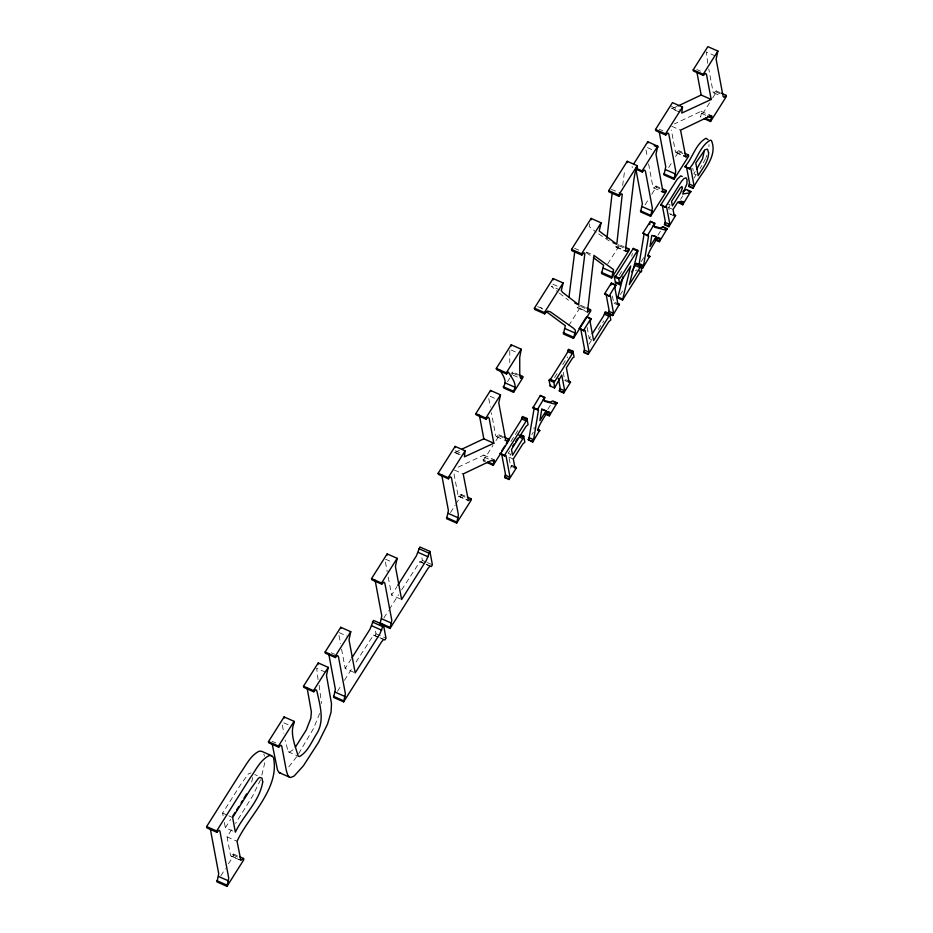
<?xml version="1.0" encoding="UTF-8"?>
<svg xmlns="http://www.w3.org/2000/svg" width="933" height="933" viewBox="0 0 933 933"><rect width="100%" height="100%" fill="white"/><g stroke="black" fill="none" stroke-linecap="round" stroke-linejoin="round"><path stroke-width="0.7" stroke-dasharray="4.67 3.5" d="M509.803 350.586L509.745 362.669M708.928 146.539L709.033 144.568M534.003 429.11L534.143 427.326M252.703 777.492L250.977 785.259M622.638 185.515L624.632 170.762M264.797 762.646L261.1 778.402M485.685 461.998L483.189 460.89L484.437 455.514L483.737 455.094L455.736 468.308M709.593 102.805L700.543 117.103L701.791 111.738L701.091 111.319L674.372 123.926M589.551 223.92L589.189 226.591L596.199 232.212M631.688 256.225L632.387 253.449M319.646 713.453L313.593 728.393L297.522 755.567M706.001 157.549L706.841 155.356M260.54 779.731L252.96 795.406L235.571 823.407M705.488 158.668L702.502 164.488M700.065 168.523L701.896 165.491M223.115 815.769L222.614 813.098L240.574 784.7L248.33 773.958L251.012 772.886M232.853 831.058L225.354 827.746L230.591 819.454M507.482 381.784L509.803 378.098M510.584 376.874L512.917 373.188L512.695 372.01L517.698 374.226M239.583 859.841L230.824 855.969L230.474 855.118L227.057 836.866L232.48 828.306M353.945 672.343L345.187 668.471L351.379 658.698M400.35 598.951L391.603 595.079L397.015 586.519M220.806 875.889L225.389 868.635M228.445 863.795L233.786 855.339L233.553 854.045L230.824 855.969M337.489 691.318L341.35 685.219M344.44 680.332L352.161 668.11M356.033 662.01L373.492 635.116L378.67 637.146M383.895 617.926L388.536 610.59M389.306 609.377L398.578 594.718M401.668 589.831L419.897 561.713L425.075 563.754M450.511 512.567L455.152 505.231M455.922 504.007L461.334 495.458L461.112 494.327L458.954 496.321L458.021 495.283L453.741 472.39M483.189 460.89L492.986 445.391M495.994 440.621L499.015 435.851L498.805 434.72L496.624 436.726L495.715 435.676L491.434 412.829M568.71 325.617L580.781 306.537L580.536 305.231L585.539 307.447M607.698 263.946L619.162 245.822L618.917 244.528L623.92 246.732M645.065 204.84L648.797 198.962M651.77 194.251L656.237 187.195L656.016 186.052L653.835 188.058L652.925 187.008L648.388 162.75M668.646 167.567L671.737 162.68M675.597 156.569L678.688 151.682L678.478 150.54L676.32 152.534L675.375 151.496L671.363 130.037M712.602 98.035L716.369 92.075L716.159 90.933L713.978 92.938L713.069 91.889L708.788 69.054M374.914 635.49L375.987 633.799L375.229 629.775M421.331 562.086L422.392 560.406L421.634 556.383M510.957 441.437L518.631 429.297M554.552 377.597L557.398 373.107M562.727 364.675L567.707 356.803M619.139 275.445L622.019 270.897M509.663 450.966L508.205 453.286L510.386 454.243M515.331 468.214L510.549 465.835L508.917 457.123L511.121 453.648M673.556 215.791L669.882 213.89L668.693 207.558L670.244 205.12M591.429 339.6L589.236 338.632L590.764 336.23M695.19 171.555L693.779 173.783L695.971 174.751M510.538 468.284L511.902 465.392L510.701 466.232M531.857 434.556L533.279 432.317M547.788 409.365L550.657 404.829M589.108 343.997L591.405 340.358M598.31 329.442L603.674 320.964M620.387 294.525L622.649 290.956M641.239 261.555L644.073 257.065M657.882 235.233L660.751 230.696M680.577 199.347L682.781 195.837M694.024 178.075L696.286 174.494M635.431 270.733L636.924 269.847M296.694 756.733L287.947 767.952M615.652 246.487L616.655 246.988L618.917 244.528M580.536 305.231L577.469 307.797L577.119 307.225L587.125 311.645M510.643 374.063L512.695 372.01M670.279 214.345L671.328 213.972M612.41 296.041L613.669 302.793L615.022 302.374L617.203 303.342M564.722 380.221L566.074 379.801L568.255 380.769M293.079 749.77L289.405 752.15L288.169 751.718L285.148 740.079M676.787 106.549L671.76 108.648L680.519 112.52M459.433 450.324L455.584 452.143L453.893 451.875L462.651 455.736M611.255 189.387L620.678 193.084M537.606 306.619L544.207 309.115M715.075 55.852L706.316 51.98L707.727 63.339M696.834 69.508L700.578 71.165M716.159 90.933L719.914 92.589M716.369 92.075L720.124 93.732M713.978 92.938L718.981 95.154M701.091 111.319L709.85 115.191M701.534 113.36L706.538 115.575M671.503 106.444L681.51 110.864M671.247 108.088L680.005 111.96M671.807 126.293L680.565 130.165M659.153 129.139L662.896 130.795M678.478 150.54L682.221 152.196M678.688 151.682L683.691 153.887M676.32 152.534L683.819 155.858M675.737 152.382L684.484 156.254M647.42 147.647L653.683 150.411M656.016 186.052L659.771 187.708M656.237 187.195L659.981 188.851M653.835 188.058L661.345 191.382M668.028 203.965L670.209 204.933M668.693 207.558L673.066 209.493M609.296 240.971L597.377 233.063M619.162 245.822L624.165 248.038M616.655 246.988L626.661 251.409M616.002 247.105L626.008 251.525M586.437 252.085L592.7 254.849M574.565 248.295L579.568 250.511M614.066 303.248L618.439 305.184M552.907 284.215L561.666 288.087M560.08 290.035L551.321 286.163L558.214 292.286M580.781 306.537L585.784 308.741M577.469 307.797L587.475 312.217M511.097 350.003L518.608 353.315M565.118 380.676L569.492 382.612M512.917 373.188L517.92 375.404M513.15 375.171L518.153 377.387M490.21 396.315L497.709 399.627M498.805 434.72L502.56 436.376M499.015 435.851L502.77 437.507M496.624 436.726L506.631 441.146M508.917 457.123L513.29 459.059M511.902 465.392L514.083 466.36M483.737 455.094L493.744 459.526M484.169 457.135L489.172 459.351M482.967 459.747L485.475 460.855M455.397 450.779L464.156 454.639M454.406 452.423L459.409 454.639M454.453 470.08L463.211 473.941M461.112 494.327L464.867 495.983M461.334 495.458L465.077 497.114M458.954 496.321L468.961 500.741M458.371 496.169L468.378 500.589M422.392 560.406L426.148 562.063M427.396 562.611L432.399 564.827M426.334 564.302L430.078 565.958M419.897 561.713L424.9 563.929M426.159 564.477L429.903 566.133M385.609 559.229L391.86 561.993M375.987 633.799L385.994 638.23M379.918 637.705L383.673 639.362M373.492 635.116L383.498 639.537M339.192 632.621L347.951 636.493M331.273 652.773L335.029 654.441M325.419 672.133L316.66 668.261L318.06 679.551M283.772 722.818L291.283 726.131M272.098 741.303L275.853 742.96M288.169 751.718L298.175 756.138M254.767 774.542L257.275 775.65M222.614 813.098L227.617 815.314M228.865 815.862L232.62 817.53M227.057 836.866L237.064 841.286M233.553 854.045L237.297 855.701M233.786 855.339L237.542 856.995M231.396 856.097L240.154 859.969M586.309 252.656L592.222 256.832M540.452 307.447L542.761 309.091M559.368 293.172L568.594 300.286M263.817 754.121L264.552 756.243M692.729 168.162L693.254 170.972M645.986 149.898L647.315 157.036M632.107 166.482L632.317 167.625M587.125 327.355L589.236 338.632M563.24 372.349L564.232 377.597M488.764 398.554L490.361 407.126M385.411 562.028L387.218 571.661M388.245 577.177L391.603 595.079M339.006 635.42L340.557 643.688M341.583 649.193L345.187 668.471M319.121 685.207L321.523 703.494M282.337 725.058L283.877 733.245M224.352 822.416L225.354 827.746"/><path stroke-width="1.4" d="M704.228 150.936L702.596 158.692L696.601 169.328M514.083 466.36L516.369 467.888L509.033 479.504L504.66 477.568L505.418 473.964L501.581 453.508M509.033 479.504L509.791 475.9L505.954 455.432L504.613 455.887L500.135 453.391L504.613 455.887M592.28 333.816L603.698 315.762L605.295 311.762L609.669 313.698L610.835 319.949L608.817 321.675L588.117 354.423L583.743 352.487L584.501 348.884L580.664 328.428M588.117 354.423L588.875 350.82L585.038 330.352L583.696 330.807L579.218 328.311L583.696 330.807M239.804 856.809L243.56 858.465L243.793 859.76L226.987 886.35L216.981 881.93L218.719 873.72L210.473 829.682M226.987 886.35L228.725 878.14L219.955 831.256L219.045 830.23L216.876 832.294L206.858 827.874L206.625 826.568L240.248 773.399C245.915 765.655 250.184 755.567 259.222 751.158L261.625 751.298L271.631 755.718L273.462 757.479C280.052 788.863 248.854 815.605 237.064 841.286L240.831 860.389L243.56 858.465M649.765 224.561L649.869 223.477M606.951 238.44L612.013 194.262M568.955 297.394L574.611 252.586M574.845 303.05L578.6 304.706L584.898 253.309L583.953 252.82L581.807 255.094L571.801 250.674L571.556 249.379L591.137 218.415L601.144 222.835L599.196 231.011L616.795 244.283L622.253 194.169L621.261 193.807L618.976 196.315L608.969 191.895L608.724 190.589L627.244 161.292L637.251 165.712L637.496 167.019L635.046 172.78L633.834 179.999L626.043 245.262L625.658 250.907L626.661 251.409L628.924 248.948L625.18 247.292M486.933 462.546L493.195 465.31L494.443 459.934L491.131 460.587L463.211 473.941L468.378 500.589L471.118 498.747L467.375 497.079M704.298 118.771L710.549 121.535L711.797 116.158L708.485 116.8L680.565 130.165L685.743 156.802L688.484 154.96L684.729 153.304M682.641 204.28L678.268 202.344L682.734 204.77L683.154 201.796L677.696 202.181L673.066 209.493L674.256 215.826L675.609 215.406L673.416 214.438M506.304 443.63L520.952 420.456L522.538 416.491L526.912 418.416L528.078 424.667L526.072 426.369L511.494 449.438L512.567 455.211L522.865 438.603L523.705 436.143L520.427 434.696M504.508 455.327L525.326 422.392L526.912 418.416M591.044 319.191L586.565 316.695L590.927 318.631L590.181 322.235L593.61 340.568L608.071 317.686L609.669 313.698M352.149 657.473L369.935 629.343L373.468 620.375L383.475 624.807L385.994 638.23L384.921 639.91L383.498 639.537L381.48 641.997L343.636 701.849L333.629 697.429L335.379 689.3L328.696 653.578M343.636 701.849L345.385 693.72L338.434 656.575L337.524 655.537L335.344 657.567L325.337 653.147L325.127 652.015L340.755 627.291L350.761 631.711L349.012 639.851L355.193 672.903L379.941 633.764L383.475 624.807M397.785 585.294L416.34 555.94L419.885 546.983L429.891 551.403L432.399 564.827L431.338 566.506L429.903 566.133L427.885 568.594L390.041 628.457L380.034 624.025L381.784 615.897L375.101 580.186M390.041 628.457L391.802 620.317L384.839 583.172L383.929 582.145L381.76 584.163L371.754 579.743L371.532 578.612L387.16 553.899L397.166 558.319L395.417 566.448L401.61 599.499L426.346 560.36L429.891 551.403M471.118 498.747L471.34 499.878L456.657 523.098L446.65 518.678L448.4 510.549L441.717 474.827M456.657 523.098L458.406 514.969L451.455 477.813L450.546 476.786L448.365 478.816L438.358 474.384L438.148 473.253L455.129 446.406L465.135 450.826L464.412 456.843L493.825 443.233L489.137 418.217L488.227 417.156L486.058 419.209L476.052 414.788L475.83 413.646L490.513 390.426L500.52 394.857L498.77 402.974L505.721 440.096L506.631 441.146L508.812 439.14L503.808 436.924M568.255 380.769L570.529 382.227L563.707 393.026L559.334 391.09L560.103 387.545L558.377 378.355M563.707 393.026L564.477 389.469L561.771 375.031L554.54 387.941L550.167 386.017L549.071 380.151L551.018 378.53L567.031 353.21L568.582 349.292L572.955 351.216L574.052 357.082L572.57 358.027L566.389 367.73L569.083 382.145L570.436 381.737M549.537 379.416L554.89 381.165L571.404 355.135L572.955 351.216M608.293 313.663L609.051 310.118L606.018 293.883M609.377 314.153L612.666 315.599L613.459 312.637L610.392 295.819L609.039 296.251L604.572 293.825L611.407 283.026L615.768 284.962L615.01 288.507L618.043 304.718L619.395 304.31L617.203 303.342M662.278 188.816L666.022 190.472L666.244 191.615L650.616 216.328L640.609 211.908L642.359 203.779L635.944 169.491M650.616 216.328L652.365 208.199L645.414 171.054L644.505 170.016L642.324 172.045L636.073 169.281M688.484 154.96L688.694 156.103L674.011 179.323L664.004 174.891L665.754 166.762L659.339 132.474M675.609 215.406L668.868 226.696L664.494 224.76L665.264 221.214L662.477 206.333M674.011 179.323L675.76 171.182L668.809 134.037L667.9 133.011L665.73 135.028L655.724 130.608L655.502 129.477L672.483 102.63L682.49 107.05L681.778 113.068L711.179 99.458L706.503 74.43L705.581 73.38L703.412 75.421L693.406 71.001L693.196 69.87L707.867 46.65L717.885 51.07L716.124 59.199L723.075 96.309L723.985 97.359L726.166 95.353L721.162 93.148M668.868 226.696L669.637 223.139L666.594 206.916L665.252 207.348L660.786 204.922L677.241 179.229L680.787 175.871L682.268 176.5M693.102 188.361L693.872 184.816L690.84 168.581L689.394 168.523C697.033 160.091 699.902 145.828 710.375 140.195L711.366 140.405C718.958 157.525 699.4 174.308 693.102 188.361L688.729 186.437L689.499 182.88L686.711 168.01M631.734 271.923L636.294 263.246L640.668 265.17L641.764 271.036L639.805 272.658L622.498 300.029L618.136 298.105L617.938 297.032L623.186 276.436M622.498 300.029L630.708 265.998L621.355 280.786L619.815 284.705L615.442 282.769L614.346 276.903L616.316 275.258L633.297 248.411L637.659 250.336L637.822 251.21L629.32 284.588L639.117 269.089L640.668 265.17M586.787 307.995L590.542 309.651L590.787 310.957L573.445 338.387L563.427 333.967L565.316 325.722L546.225 311.552M573.445 338.387L575.346 331.413L575.323 330.154L573.538 328.288L550.458 311.879L547.613 311.039L544.639 313.873L534.632 309.453L534.387 308.158L553.117 278.535L563.124 282.956L561.328 290.583L562.459 292.262L578.6 304.706M529.116 437.717L533.944 409.529L533.711 407.185L532.895 407.849L537.268 409.774L538.084 409.12L538.469 410.217L534.014 437.285L532.685 442.102L528.218 439.665L529.116 437.717L533.489 439.653M640.586 267.001L642.779 267.969L643.583 265.532L648.563 236.084L648.178 234.988L647.362 235.652L642.895 233.227L650.394 221.366L654.768 223.29L654.138 226.497L654.838 227.244L664.809 229.915L667.177 228.737L662.803 226.801L660.436 227.979L652.96 225.984M628.924 248.948L629.169 250.242L611.593 278.034L601.587 273.614L603.604 265.229L593.411 257.671M611.593 278.034L613.611 269.649L593.948 255.397L587.475 312.217L590.542 309.651M544.919 413.902L549.292 415.826L550.108 412.491L547.986 411.465C547.554 411.861 533.361 432.842 539.682 430.381L537.49 429.413M655.013 239.769L659.386 241.705L660.202 238.358L658.08 237.344C657.648 237.728 643.455 258.721 649.776 256.26L647.584 255.292M532.895 407.849L540.3 395.487L544.674 397.423L544.044 400.619L544.744 401.377L554.715 404.036L557.083 402.858L552.709 400.933L550.342 402.111L542.866 400.105M633.589 164.126L647.735 141.769L657.742 146.189L655.992 154.318L662.931 191.428L663.841 192.49L666.022 190.472M610.718 285.358L611.407 283.026M518.946 374.774L522.702 376.442L522.923 377.608L513.605 392.338L503.598 387.918L503.377 386.74C507.774 381.165 502.7 375.311 500.111 370.331M513.605 392.338L513.383 391.172C518.247 384.513 511.401 377.748 508.392 371.999L506.537 373.981L496.531 369.561L496.309 368.383L511.226 344.79L521.232 349.21L519.728 357.281L519.763 375.509L520.649 378.495L522.702 376.442M243.956 798.275L246.534 793.971M289.393 777.131L287.562 774.705L286.268 770.25L281.766 746.202L280.856 745.164L278.687 747.193L268.669 742.773L268.459 741.642L284.087 716.917L294.093 721.337L294.303 722.48C289.37 733.011 295.306 745.689 298.175 756.138L299.423 756.581C307.633 751.986 311.412 742.225 316.194 734.528C325.116 721.162 319.914 705.068 316.812 690.782L315.925 689.709L313.721 691.773L303.715 687.353L303.505 686.21L318.223 662.931L328.229 667.352L326.48 675.48L331.507 703.692L331.052 712.229L327.483 724.206L318.468 742.435L303.388 765.806L294.117 776.058L290.688 777.527L289.393 777.131L279.387 772.711L277.556 770.285L272.296 744.604M216.876 832.294L216.631 830.988L250.254 777.819C255.922 770.075 260.19 759.987 269.229 755.578L271.631 755.718M506.537 373.981L506.316 372.803L521.232 349.21M544.639 313.873L544.394 312.578L563.124 282.956M581.807 255.094L581.562 253.799L601.144 222.835M618.976 196.315L618.731 195.009L637.251 165.712M232.83 815.909L235.081 812.363M236.574 809.996L238.825 806.439M241.064 802.893L242.557 800.526M278.687 747.193L278.466 746.062L294.093 721.337M313.721 691.773L313.511 690.63L328.229 667.352M335.344 657.567L335.134 656.435L350.761 631.711M381.76 584.163L381.539 583.032L397.166 558.319M448.365 478.816L448.155 477.673L465.135 450.826M486.058 419.209L485.848 418.066L500.52 394.857M642.324 172.045L642.114 170.902L657.742 146.189M665.73 135.028L665.509 133.897L682.49 107.05M703.412 75.421L703.202 74.29L717.885 51.07M501.674 450.954L504.765 446.067M579.953 327.145L585.831 317.861M493.195 465.31L509.021 440.271L508.812 439.14M710.549 121.535L726.375 96.496L726.166 95.353M689.487 169.025L685.02 166.587C692.659 158.155 695.528 143.904 706.001 138.271L708.065 139.658M583.591 330.235L590.927 318.631M550.167 386.017L550.633 385.282M615.442 282.769L615.908 282.034L619.185 283.48M512.602 446.324L514.071 444.003M515.529 441.682L517.733 438.207M554.54 387.941L553.899 381.352M619.815 284.705L618.719 278.839L620.69 277.194L637.659 250.336M537.268 409.774L544.674 397.423M609.039 296.251L615.768 284.962M647.362 235.652L654.768 223.29M665.252 207.348L681.615 181.154L684.099 178.436L686.012 177.806L687.038 179.707L686.886 183.871L682.676 194.017L689.277 192.921L690.758 191.44L686.385 189.504L682.944 191.533M546.073 410.882L539.904 420.643L541.711 409.505L546.073 410.882L541.7 408.957M656.167 236.76L649.998 246.522L651.805 235.373L656.167 236.76L653.975 235.792M504.66 477.568L506.129 475.247M532.685 442.102L539.682 430.381M549.292 415.826L557.083 402.858M612.666 315.599L619.395 304.31M642.779 267.969L649.776 256.26M659.386 241.705L667.177 228.737M682.734 204.77L690.758 191.44M295.388 747.181L306.187 730.107L310.829 718.27L311.365 711.832L307.062 687.726M516.264 467.316L515.074 468.156L513.29 459.059L522.83 443.98L524.847 442.254L523.705 436.143M685.114 167.089L686.07 166.202M660.879 205.423L661.835 204.537M678.069 105.942L701.173 95.038L711.179 99.458M461.998 449.111L483.819 438.813L493.825 443.233M279.387 772.711L280.681 773.095M693.196 69.87L703.202 74.29M709.29 115.051L711.797 116.158M707.785 116.124L711.541 117.78M705.336 118.188L710.34 120.392M655.502 129.477L665.509 133.897M683.819 155.858L686.326 156.954M654.196 145.665L657.952 147.332M685.02 166.587L689.394 168.523M665.556 169.619L675.562 174.039M689.405 184.128L693.779 186.052M663.795 173.76L673.801 178.18M688.647 185.935L693.009 187.871M687.574 190.484L690.852 191.93M635.863 168.15L642.114 170.902M661.345 191.382L663.841 192.49M681.195 201.096L683.388 202.064M679.97 201.446L683.248 202.893M660.786 204.922L665.159 206.858M608.724 190.589L618.731 195.009M642.149 206.625L652.155 211.045M640.388 210.776L650.394 215.196M665.171 222.462L669.544 224.387M664.401 224.27L668.774 226.194M653.765 223.302L650.394 221.366M667.27 229.226L662.803 226.801M656.785 238.067L660.063 239.513M642.895 233.227L647.269 235.151M654.919 239.28L659.293 241.204M637.822 251.21L633.46 249.274L633.297 248.411M647.677 255.782L649.869 256.75M613.039 242.627L615.547 243.735M643.583 265.532L639.21 263.596L644.167 233.32M635.828 263.981L640.201 265.917M640.493 266.511L642.685 267.479M635.525 265.602L639.898 267.526M639.117 270.815L641.298 271.771M571.556 249.379L581.562 253.799M603.254 268.133L613.261 272.564M614.812 276.168L619.804 278.267M614.346 276.903L618.719 278.839M601.342 272.319L611.348 276.739M611.5 283.527L615.862 285.463M617.938 297.032L622.299 298.968M604.572 293.825L608.946 295.761M617.296 303.831L619.489 304.799M608.969 311.365L613.331 313.29M608.199 313.173L612.573 315.097M604.747 312.637L609.121 314.573M604.467 314.234L608.829 316.159M534.387 308.158L544.394 312.578M564.99 328.579L575.008 332.999M563.194 332.673L573.2 337.093M584.408 350.097L588.781 352.033M583.638 351.928L588.012 353.852M568.115 350.027L572.489 351.963M567.824 351.636L572.197 353.572M568.349 381.259L570.529 382.227M550.132 379.591L554.505 381.527M549.071 380.151L553.444 382.087M560.01 388.781L564.383 390.717M559.24 390.6L563.614 392.525M496.309 368.383L506.316 372.803M553.899 401.913L557.176 403.359M544.767 397.913L540.3 395.487M505.08 382.868L515.086 387.288M503.377 386.74L513.383 391.172M546.691 412.188L549.969 413.634M532.801 407.348L537.175 409.284M545.922 413.89L549.199 415.337M521.99 417.366L526.352 419.29M521.71 418.964L526.072 420.888M537.583 429.915L539.775 430.883M475.83 413.646L485.848 418.066M518.783 435.081L523.156 437.017M528.218 439.665L532.591 441.601M519.588 437.157L522.865 438.603M514.188 466.92L516.369 467.888M491.679 460.459L494.175 461.555M487.982 461.963L492.986 464.179M505.324 475.177L509.698 477.113M504.555 477.008L508.928 478.932M438.148 473.253L448.155 477.673M448.19 513.395L458.196 517.815M446.441 517.535L456.447 521.967M418.812 548.662L428.818 553.082M418.136 552.383L428.142 556.814M371.532 578.612L381.539 583.032M381.585 618.754L391.592 623.174M379.824 622.894L389.831 627.314M372.407 622.066L382.413 626.486M371.719 625.786L381.725 630.207M325.127 652.015L335.134 656.435M335.169 692.146L345.175 696.578M333.419 696.298L343.426 700.718M303.505 686.21L313.511 690.63M268.459 741.642L278.466 746.062M206.625 826.568L216.631 830.988M218.509 876.46L228.515 880.88M216.736 880.635L226.742 885.055M697.009 72.786L701.173 95.038M647.735 141.769L647.945 142.901M627.244 161.292L627.489 162.587M591.137 218.415L591.37 219.71M553.117 278.535L553.362 279.83M511.226 344.79L511.447 345.968M490.513 390.426L490.723 391.568M479.399 415.185L483.819 438.813M455.129 446.406L455.339 447.537M387.16 553.899L387.382 555.03M340.755 627.291L340.965 628.434M318.223 662.931L318.433 664.063M284.087 716.917L284.297 718.06M708.602 152.86C708.497 161.572 702.292 168.581 698.152 175.719L695.785 163.065L704.928 149.746L707.529 149.187L708.602 152.86M262.709 781.912C259.782 801.109 243.431 815.209 235.361 832.166L232.62 817.53L250.58 789.12L258.336 778.379L259.771 777.411L261.986 778.064L262.709 781.912M682.408 187.988L680.717 192.618L672.39 205.901L671.55 201.4L680.157 187.941L681.965 186.46L682.408 187.988"/></g></svg>
